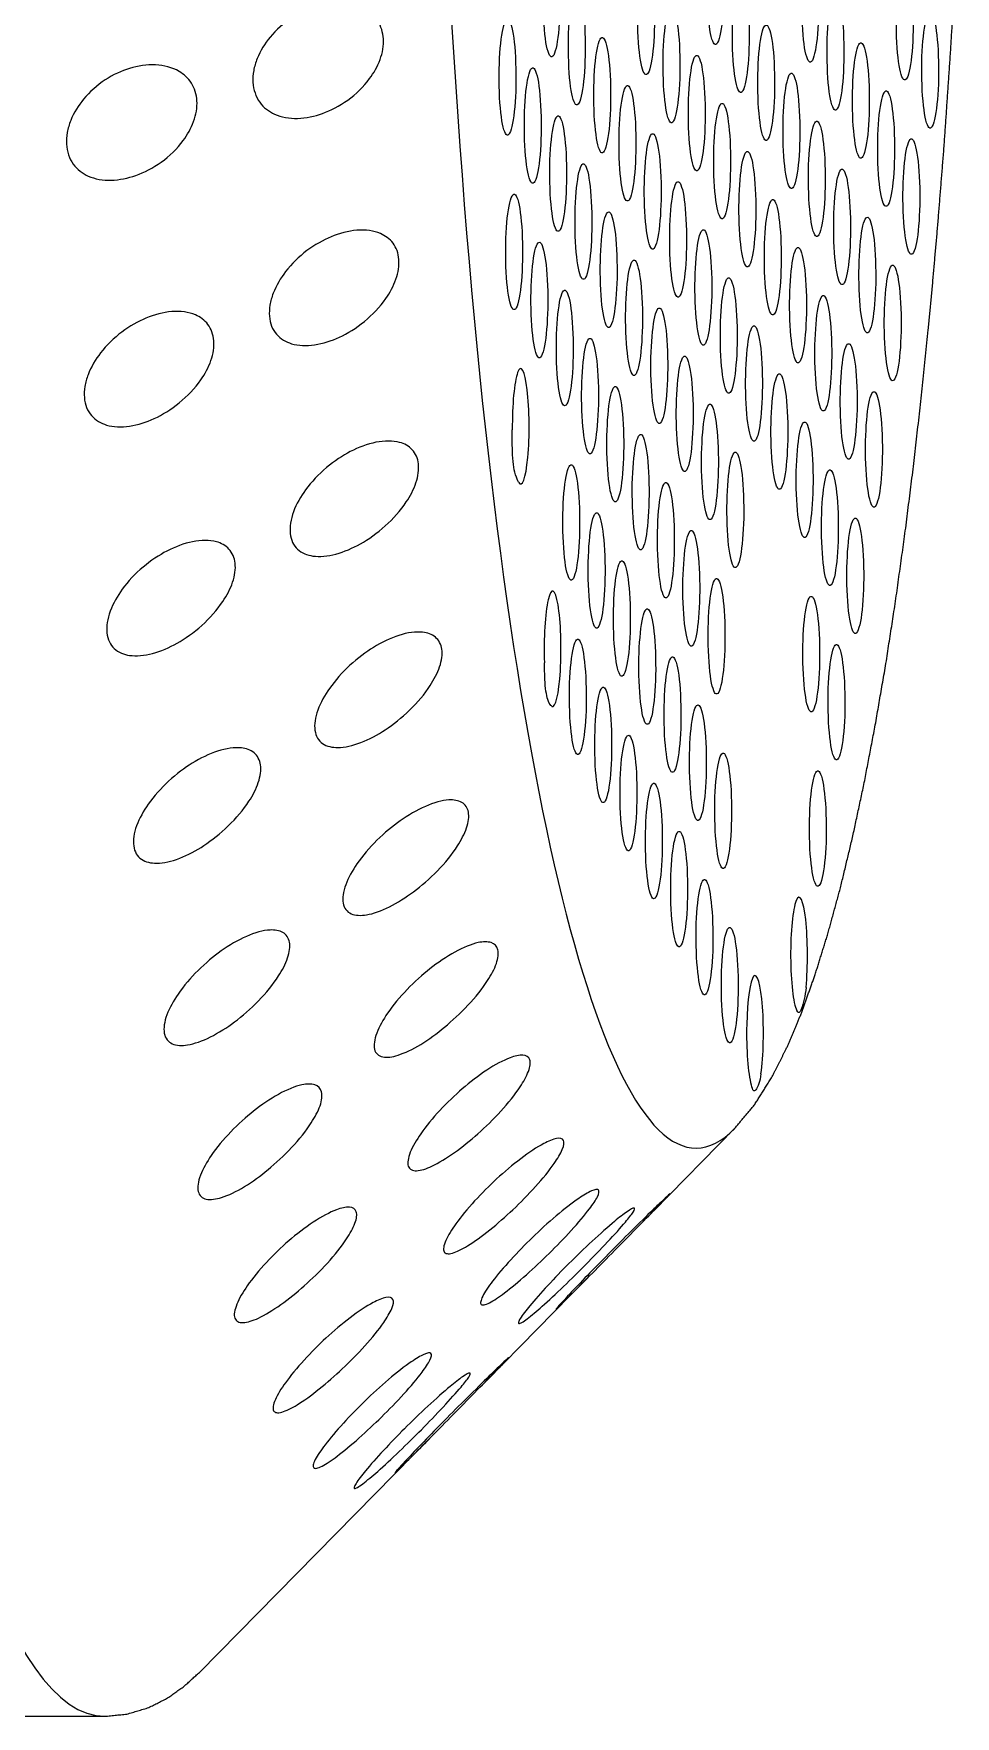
# Model space of a CAD drawing. Extents: x 648 to 724, y 789 to 934.
# Drawn here: x 672.019 to 672.745, y 838.418 to 839.744 of the extents above; entities that cross this region are included whole.
import ezdxf

# ---------------------------------------------------------------- set-up
doc = ezdxf.new("R2010")
doc.units = 0
doc.header["$MEASUREMENT"] = 0
doc.layers.add('1', color=4, linetype='Continuous')

# ---------------------------------------------------------------- blocks, each defined once
blk = doc.blocks.new('2010GLOW')
at = {"layer": '1'}
for p, q in [((24.5931, 33.2756), (24.5291, 33.2106)), ((24.4773, 33.1579), (24.3978, 33.0771)), ((24.3557, 33.0343), (24.1714, 32.847)), ((23.5879, 32.8124), (24.0968, 32.8124))]:
    blk.add_line(p, q, dxfattribs=at)
for centre, major_axis, start_param, end_param in [((24.0968, 34.6874), (0, -1.875), 3.141593, 6.283185), ((24.5627, 34.6874), (0, -1.4272), 2.994561, 6.430217)]:
    blk.add_ellipse(centre, major_axis=major_axis, ratio=0.145722, start_param=start_param, end_param=end_param, dxfattribs=at)
at = {"layer": '1', "color": 3}
for centre, start_param, end_param in [((24.5781, 34.1754), 0.253665, 6.53685), ((24.4489, 34.1656), 0.253665, 6.53685), ((24.6527, 34.1614), 0.253665, 6.53685), ((24.5234, 34.1516), 0.253665, 6.53685), ((24.598, 34.1376), 0.253665, 6.53685), ((24.7272, 34.1474), 0.253665, 6.53685), ((24.4688, 34.1277), 0.253665, 6.53685), ((24.6726, 34.1236), 0.253665, 6.53685), ((24.5434, 34.1137), 0.253665, 6.53685), ((24.7472, 34.1095), 0.253665, 6.53685), ((24.4142, 34.1039), 0.253665, 6.53685), ((24.618, 34.0997), 0.253665, 6.53685), ((24.4888, 34.0899), 0.253665, 6.53685), ((24.6926, 34.0857), 0.253665, 6.53685), ((24.5633, 34.0758), 0.253665, 6.53685), ((24.4341, 34.066), 0.253665, 6.53685), ((24.6379, 34.0618), 0.253665, 6.53685), ((24.5087, 34.052), 0.253665, 6.53685), ((24.7125, 34.0478), 0.253665, 6.53685), ((24.5833, 34.038), 0.253665, 6.53685), ((24.4541, 34.0281), 0.253665, 6.53685), ((24.6579, 34.024), 0.253665, 6.53685), ((24.5286, 34.0141), 0.253665, 6.53685), ((24.7324, 34.01), 0.253665, 6.53685), ((24.474, 33.9903), 0.253665, 6.53685), ((24.6032, 34.0001), 0.253665, 6.53685), ((24.5486, 33.9763), 0.253665, 6.53685), ((24.6778, 33.9861), 0.253665, 6.53685), ((24.4194, 33.9664), 0.253665, 6.53685), ((24.6232, 33.9622), 0.253665, 6.53685), ((24.4939, 33.9524), 0.253665, 6.53685), ((24.5685, 33.9384), 0.253665, 6.53685), ((24.6977, 33.9482), 0.253665, 6.53685), ((24.4393, 33.9285), 0.253665, 6.53685), ((24.6431, 33.9244), 0.253665, 6.53685), ((24.5139, 33.9145), 0.253665, 6.53685), ((24.7177, 33.9104), 0.253665, 6.53685), ((24.5885, 33.9005), 0.253665, 6.53685), ((24.4593, 33.8907), 0.253665, 6.53685), ((24.663, 33.8865), 0.253665, 6.53685), ((24.5338, 33.8767), 0.253665, 6.53685), ((24.6084, 33.8627), 0.253665, 6.53685), ((24.4792, 33.8528), 0.253665, 6.53685), ((24.683, 33.8486), 0.253665, 6.53685), ((24.5538, 33.8388), 0.253665, 6.53685), ((24.4246, 33.829), 2.883569, 7.913917), ((24.6284, 33.8248), 0.253665, 6.53685), ((24.4991, 33.8149), 0.253665, 6.53685), ((24.7029, 33.8108), 0.253665, 6.53685), ((24.5737, 33.8009), 0.253665, 6.53685), ((24.5191, 33.7771), 0.253665, 6.53685), ((24.6483, 33.7869), 0.253665, 6.53685), ((24.5937, 33.7631), 0.253665, 6.53685), ((24.4644, 33.7532), 0.253665, 6.53685), ((24.539, 33.7392), 0.253665, 6.53685), ((24.6682, 33.7491), 0.253665, 6.53685), ((24.4844, 33.7154), 0.253665, 6.53685), ((24.6882, 33.7112), 0.253665, 6.53685), ((24.559, 33.7013), 0.253665, 6.53685), ((24.5043, 33.6775), 0.253665, 6.53685), ((24.5789, 33.6635), 0.253665, 6.53685), ((24.4497, 33.6536), 3.065388, 8.095736), ((24.6535, 33.6495), 0.253665, 6.53685), ((24.5243, 33.6396), 0.253665, 6.53685), ((24.4696, 33.6158), 0.253665, 6.53685), ((24.6734, 33.6116), 0.253665, 6.53685), ((24.5442, 33.6018), 0.253665, 6.53685), ((24.4896, 33.5779), 0.253665, 6.53685), ((24.5642, 33.5639), 0.253665, 6.53685), ((24.5095, 33.54), 0.253665, 6.53685), ((24.5841, 33.526), 0.253665, 6.53685), ((24.6587, 33.512), 0.253665, 6.53685), ((24.5295, 33.5022), 0.253665, 6.53685), ((24.5494, 33.4643), 0.253665, 6.53685), ((24.5694, 33.4264), 0.253665, 6.53685), ((24.6439, 33.4124), 4.112585, 9.142933), ((24.5893, 33.3886), 0.253665, 6.53685), ((24.6092, 33.3507), 3.930767, 8.961115)]:
    blk.add_ellipse(centre, major_axis=(0, 0.0455), ratio=0.145722, start_param=start_param, end_param=end_param, dxfattribs=at)
at = {"layer": '1'}
for points in [[(24.5931, 33.2756), (24.6087, 33.2942), (24.6221, 33.3153), (24.6342, 33.3392), (24.6456, 33.3661), (24.6563, 33.396), (24.6666, 33.4291), (24.6765, 33.4653), (24.686, 33.5047), (24.6951, 33.5472), (24.7038, 33.5927), (24.7122, 33.6411), (24.7201, 33.6923), (24.7276, 33.7462), (24.7347, 33.8027), (24.7413, 33.8616), (24.7475, 33.9227), (24.7531, 33.9859), (24.7583, 34.051), (24.7629, 34.1179), (24.7671, 34.1863)], [(24.0968, 32.8124), (24.1145, 32.8142), (24.1312, 32.8192), (24.1462, 32.8267), (24.1595, 32.8362), (24.1714, 32.847)]]:
    blk.add_open_spline(points, degree=1, dxfattribs=at)
at = {"layer": '1', "color": 3}
for points, knots in [([(24.2684, 34.0755), (24.2622, 34.0733), (24.2554, 34.0718), (24.2423, 34.0715), (24.236, 34.0726), (24.2263, 34.077), (24.222, 34.0801), (24.2174, 34.0865), (24.2162, 34.089), (24.2143, 34.0943), (24.2138, 34.0971), (24.2134, 34.103), (24.2136, 34.1062), (24.2148, 34.1125), (24.2157, 34.1156), (24.2194, 34.1249), (24.2231, 34.1307), (24.2319, 34.1414), (24.2378, 34.1466), (24.2505, 34.1549), (24.2572, 34.1579), (24.2699, 34.1618), (24.277, 34.1629), (24.2905, 34.1623), (24.297, 34.1606), (24.306, 34.1553), (24.3095, 34.1522), (24.3146, 34.1442), (24.3161, 34.1393), (24.3167, 34.1291), (24.3158, 34.1234), (24.3118, 34.1125), (24.3088, 34.1073), (24.3008, 34.0965), (24.2948, 34.0907), (24.2818, 34.0814), (24.2748, 34.0778), (24.2684, 34.0755)], [0, 0, 0, 0, 0.023389, 0.023389, 0.0467779, 0.0467779, 0.0659746, 0.0659746, 0.0755729, 0.0755729, 0.0851712, 0.0851712, 0.0947696, 0.0947696, 0.1043679, 0.1043679, 0.1235645, 0.1235645, 0.1469535, 0.1469535, 0.1703425, 0.1703425, 0.1947513, 0.1947513, 0.2191601, 0.2191601, 0.2357472, 0.2357472, 0.2523342, 0.2523342, 0.2689213, 0.2689213, 0.2855084, 0.2855084, 0.3099172, 0.3099172, 0.334326, 0.334326, 0.334326, 0.334326]), ([(24.1214, 34.0267), (24.1152, 34.0245), (24.1084, 34.0231), (24.0954, 34.0227), (24.0891, 34.0238), (24.0794, 34.0282), (24.0752, 34.0313), (24.0705, 34.0378), (24.0693, 34.0402), (24.0675, 34.0455), (24.0669, 34.0484), (24.0666, 34.0543), (24.0668, 34.0574), (24.0679, 34.0637), (24.0688, 34.0669), (24.0725, 34.0761), (24.0762, 34.0819), (24.085, 34.0925), (24.0909, 34.0978), (24.1035, 34.106), (24.1102, 34.1091), (24.1229, 34.113), (24.1301, 34.1141), (24.1436, 34.1135), (24.1501, 34.1118), (24.1591, 34.1065), (24.1626, 34.1034), (24.1677, 34.0955), (24.1692, 34.0906), (24.1698, 34.0803), (24.1689, 34.0746), (24.1649, 34.0637), (24.1619, 34.0585), (24.1539, 34.0477), (24.1479, 34.0419), (24.1349, 34.0325), (24.1279, 34.029), (24.1214, 34.0267)], [0, 0, 0, 0, 0.0233552, 0.0233552, 0.0467103, 0.0467103, 0.0658795, 0.0658795, 0.0754641, 0.0754641, 0.0850487, 0.0850487, 0.0946332, 0.0946332, 0.1042178, 0.1042178, 0.123387, 0.123387, 0.1467421, 0.1467421, 0.1700973, 0.1700973, 0.1945396, 0.1945396, 0.2189818, 0.2189818, 0.2355966, 0.2355966, 0.2522113, 0.2522113, 0.2688261, 0.2688261, 0.2854408, 0.2854408, 0.3098831, 0.3098831, 0.3343253, 0.3343253, 0.3343253, 0.3343253]), ([(24.2817, 33.8992), (24.2756, 33.8964), (24.2688, 33.8942), (24.2557, 33.8922), (24.2494, 33.8925), (24.2397, 33.8954), (24.2354, 33.8978), (24.2306, 33.9034), (24.2293, 33.9055), (24.2274, 33.9103), (24.2268, 33.9129), (24.2264, 33.9185), (24.2265, 33.9215), (24.2275, 33.9276), (24.2284, 33.9307), (24.2319, 33.9399), (24.2355, 33.9459), (24.2441, 33.957), (24.2499, 33.9627), (24.2624, 33.9721), (24.269, 33.9758), (24.2816, 33.981), (24.2887, 33.9829), (24.3023, 33.984), (24.3088, 33.9832), (24.3178, 33.9792), (24.3214, 33.9767), (24.3266, 33.9698), (24.3282, 33.9654), (24.329, 33.9557), (24.3282, 33.9503), (24.3244, 33.9395), (24.3215, 33.9342), (24.3137, 33.923), (24.3078, 33.9168), (24.295, 33.9064), (24.2881, 33.9022), (24.2817, 33.8992)], [0, 0, 0, 0, 0.023389, 0.023389, 0.0467779, 0.0467779, 0.0659746, 0.0659746, 0.0755729, 0.0755729, 0.0851712, 0.0851712, 0.0947696, 0.0947696, 0.1043679, 0.1043679, 0.1235645, 0.1235645, 0.1469535, 0.1469535, 0.1703425, 0.1703425, 0.1947513, 0.1947513, 0.2191601, 0.2191601, 0.2357472, 0.2357472, 0.2523342, 0.2523342, 0.2689213, 0.2689213, 0.2855084, 0.2855084, 0.3099172, 0.3099172, 0.334326, 0.334326, 0.334326, 0.334326]), ([(24.1359, 33.8351), (24.1297, 33.8322), (24.123, 33.8301), (24.1099, 33.8281), (24.1036, 33.8284), (24.0939, 33.8313), (24.0896, 33.8338), (24.0849, 33.8393), (24.0835, 33.8414), (24.0816, 33.8462), (24.081, 33.8488), (24.0806, 33.8544), (24.0807, 33.8574), (24.0817, 33.8635), (24.0826, 33.8666), (24.0861, 33.8758), (24.0897, 33.8818), (24.0983, 33.8929), (24.1041, 33.8986), (24.1165, 33.9079), (24.1232, 33.9117), (24.1358, 33.9169), (24.1429, 33.9188), (24.1565, 33.9199), (24.163, 33.9191), (24.172, 33.9152), (24.1756, 33.9127), (24.1808, 33.9057), (24.1824, 33.9013), (24.1832, 33.8916), (24.1824, 33.8862), (24.1787, 33.8754), (24.1757, 33.8701), (24.1679, 33.8589), (24.162, 33.8527), (24.1492, 33.8422), (24.1423, 33.8381), (24.1359, 33.8351)], [0, 0, 0, 0, 0.0233552, 0.0233552, 0.0467103, 0.0467103, 0.0658795, 0.0658795, 0.0754641, 0.0754641, 0.0850487, 0.0850487, 0.0946332, 0.0946332, 0.1042178, 0.1042178, 0.123387, 0.123387, 0.1467421, 0.1467421, 0.1700973, 0.1700973, 0.1945396, 0.1945396, 0.2189818, 0.2189818, 0.2355966, 0.2355966, 0.2522113, 0.2522113, 0.2688261, 0.2688261, 0.2854408, 0.2854408, 0.3098831, 0.3098831, 0.3343253, 0.3343253, 0.3343253, 0.3343253]), ([(24.2983, 33.7364), (24.2922, 33.733), (24.2855, 33.7301), (24.2725, 33.7266), (24.2662, 33.726), (24.2564, 33.7274), (24.2521, 33.7291), (24.2472, 33.7336), (24.2459, 33.7354), (24.2439, 33.7396), (24.2432, 33.742), (24.2427, 33.7471), (24.2428, 33.7498), (24.2437, 33.7556), (24.2445, 33.7587), (24.2478, 33.7677), (24.2513, 33.7737), (24.2597, 33.7852), (24.2654, 33.7912), (24.2777, 33.8016), (24.2842, 33.8059), (24.2967, 33.8124), (24.3038, 33.815), (24.3173, 33.8177), (24.3238, 33.8178), (24.3329, 33.8153), (24.3365, 33.8134), (24.3419, 33.8076), (24.3436, 33.8037), (24.3445, 33.7949), (24.3438, 33.7897), (24.3403, 33.7792), (24.3375, 33.774), (24.3299, 33.7626), (24.3241, 33.7561), (24.3115, 33.7448), (24.3047, 33.74), (24.2983, 33.7364)], [0, 0, 0, 0, 0.023389, 0.023389, 0.0467779, 0.0467779, 0.0659746, 0.0659746, 0.0755729, 0.0755729, 0.0851712, 0.0851712, 0.0947696, 0.0947696, 0.1043679, 0.1043679, 0.1235645, 0.1235645, 0.1469535, 0.1469535, 0.1703425, 0.1703425, 0.1947513, 0.1947513, 0.2191601, 0.2191601, 0.2357472, 0.2357472, 0.2523342, 0.2523342, 0.2689213, 0.2689213, 0.2855084, 0.2855084, 0.3099172, 0.3099172, 0.334326, 0.334326, 0.334326, 0.334326]), ([(24.4229, 33.785), (24.4227, 33.7853), (24.4225, 33.7856), (24.4216, 33.7876), (24.4207, 33.7899), (24.4194, 33.7953), (24.4189, 33.7981), (24.4183, 33.8046), (24.4181, 33.8082), (24.4179, 33.8166), (24.418, 33.8214), (24.4179, 33.8262)], [-0.10333223, -0.10333223, -0.10333223, -0.10333223, -0.09981809, -0.09981809, -0.08531374, -0.08531374, -0.07331614, -0.07331614, -0.06095866, -0.06095866, -0.0463084, -0.0463084, -0.0463084, -0.0463084]), ([(24.1538, 33.6581), (24.1478, 33.6546), (24.1411, 33.6517), (24.1281, 33.6482), (24.1217, 33.6477), (24.112, 33.6491), (24.1076, 33.6508), (24.1028, 33.6553), (24.1015, 33.6571), (24.0995, 33.6613), (24.0988, 33.6637), (24.0983, 33.6688), (24.0983, 33.6715), (24.0992, 33.6773), (24.1001, 33.6803), (24.1034, 33.6894), (24.1069, 33.6954), (24.1152, 33.7068), (24.1209, 33.7129), (24.1332, 33.7232), (24.1397, 33.7275), (24.1523, 33.734), (24.1593, 33.7367), (24.1728, 33.7394), (24.1794, 33.7395), (24.1885, 33.737), (24.1921, 33.7351), (24.1974, 33.7293), (24.1991, 33.7254), (24.2001, 33.7166), (24.1994, 33.7114), (24.1958, 33.7009), (24.193, 33.6956), (24.1854, 33.6842), (24.1796, 33.6777), (24.167, 33.6664), (24.1602, 33.6616), (24.1538, 33.6581)], [0, 0, 0, 0, 0.0233552, 0.0233552, 0.0467103, 0.0467103, 0.0658795, 0.0658795, 0.0754641, 0.0754641, 0.0850487, 0.0850487, 0.0946332, 0.0946332, 0.1042178, 0.1042178, 0.123387, 0.123387, 0.1467421, 0.1467421, 0.1700973, 0.1700973, 0.1945396, 0.1945396, 0.2189818, 0.2189818, 0.2355966, 0.2355966, 0.2522113, 0.2522113, 0.2688261, 0.2688261, 0.2854408, 0.2854408, 0.3098831, 0.3098831, 0.3343253, 0.3343253, 0.3343253, 0.3343253]), ([(24.3179, 33.5899), (24.3119, 33.5859), (24.3052, 33.5823), (24.2923, 33.5773), (24.286, 33.5759), (24.2762, 33.5758), (24.2718, 33.5768), (24.2669, 33.5801), (24.2656, 33.5816), (24.2635, 33.5851), (24.2628, 33.5872), (24.2621, 33.5917), (24.2622, 33.5943), (24.263, 33.5997), (24.2637, 33.6025), (24.2669, 33.6112), (24.2703, 33.6172), (24.2784, 33.6288), (24.284, 33.6351), (24.2961, 33.6462), (24.3026, 33.651), (24.3149, 33.6586), (24.3219, 33.662), (24.3354, 33.6664), (24.3419, 33.6673), (24.351, 33.6663), (24.3546, 33.665), (24.3601, 33.6605), (24.3619, 33.6572), (24.363, 33.6493), (24.3624, 33.6445), (24.359, 33.6345), (24.3563, 33.6294), (24.3489, 33.618), (24.3433, 33.6113), (24.3309, 33.5993), (24.3242, 33.594), (24.3179, 33.5899)], [0, 0, 0, 0, 0.023389, 0.023389, 0.0467779, 0.0467779, 0.0659746, 0.0659746, 0.0755729, 0.0755729, 0.0851712, 0.0851712, 0.0947696, 0.0947696, 0.1043679, 0.1043679, 0.1235645, 0.1235645, 0.1469535, 0.1469535, 0.1703425, 0.1703425, 0.1947513, 0.1947513, 0.2191601, 0.2191601, 0.2357472, 0.2357472, 0.2523342, 0.2523342, 0.2689213, 0.2689213, 0.2855084, 0.2855084, 0.3099172, 0.3099172, 0.334326, 0.334326, 0.334326, 0.334326]), ([(24.4492, 33.6083), (24.4489, 33.6084), (24.4486, 33.6087), (24.4475, 33.6099), (24.4467, 33.6115), (24.4454, 33.6155), (24.4449, 33.6178), (24.4441, 33.623), (24.4438, 33.6261), (24.4435, 33.6335), (24.4434, 33.638), (24.4433, 33.6427)], [-0.10333581, -0.10333581, -0.10333581, -0.10333581, -0.09774084, -0.09774084, -0.08402044, -0.08402044, -0.07264257, -0.07264257, -0.06085918, -0.06085918, -0.04630941, -0.04630941, -0.04630941, -0.04630941]), ([(24.175, 33.4986), (24.169, 33.4947), (24.1624, 33.4911), (24.1494, 33.4861), (24.1432, 33.4847), (24.1334, 33.4847), (24.129, 33.4856), (24.1241, 33.489), (24.1227, 33.4904), (24.1207, 33.4939), (24.12, 33.496), (24.1193, 33.5006), (24.1194, 33.5031), (24.1201, 33.5085), (24.1209, 33.5113), (24.1241, 33.52), (24.1275, 33.526), (24.1356, 33.5375), (24.1412, 33.5438), (24.1532, 33.5549), (24.1597, 33.5598), (24.1721, 33.5674), (24.179, 33.5708), (24.1925, 33.5752), (24.199, 33.5761), (24.2082, 33.5751), (24.2118, 33.5739), (24.2172, 33.5694), (24.219, 33.566), (24.2202, 33.5582), (24.2195, 33.5533), (24.2162, 33.5433), (24.2135, 33.5381), (24.2061, 33.5268), (24.2004, 33.5201), (24.188, 33.5081), (24.1813, 33.5028), (24.175, 33.4986)], [0, 0, 0, 0, 0.0233552, 0.0233552, 0.0467103, 0.0467103, 0.0658795, 0.0658795, 0.0754641, 0.0754641, 0.0850487, 0.0850487, 0.0946332, 0.0946332, 0.1042178, 0.1042178, 0.123387, 0.123387, 0.1467421, 0.1467421, 0.1700973, 0.1700973, 0.1945396, 0.1945396, 0.2189818, 0.2189818, 0.2355966, 0.2355966, 0.2522113, 0.2522113, 0.2688261, 0.2688261, 0.2854408, 0.2854408, 0.3098831, 0.3098831, 0.3343253, 0.3343253, 0.3343253, 0.3343253]), ([(24.3401, 33.4622), (24.3341, 33.4577), (24.3276, 33.4535), (24.3147, 33.4471), (24.3085, 33.4449), (24.2987, 33.4433), (24.2943, 33.4434), (24.2894, 33.4456), (24.288, 33.4467), (24.2858, 33.4495), (24.2851, 33.4512), (24.2844, 33.4552), (24.2844, 33.4574), (24.285, 33.4623), (24.2858, 33.465), (24.2888, 33.4732), (24.292, 33.479), (24.3, 33.4905), (24.3054, 33.4969), (24.3173, 33.5086), (24.3237, 33.5139), (24.3359, 33.5225), (24.3428, 33.5266), (24.3561, 33.5324), (24.3626, 33.5343), (24.3718, 33.5347), (24.3754, 33.5342), (24.3809, 33.531), (24.3828, 33.5283), (24.384, 33.5215), (24.3835, 33.5172), (24.3803, 33.5078), (24.3777, 33.5029), (24.3706, 33.4917), (24.365, 33.4849), (24.3529, 33.4725), (24.3463, 33.4668), (24.3401, 33.4622)], [0, 0, 0, 0, 0.023389, 0.023389, 0.0467779, 0.0467779, 0.0659746, 0.0659746, 0.0755729, 0.0755729, 0.0851712, 0.0851712, 0.0947696, 0.0947696, 0.1043679, 0.1043679, 0.1235645, 0.1235645, 0.1469535, 0.1469535, 0.1703425, 0.1703425, 0.1947513, 0.1947513, 0.2191601, 0.2191601, 0.2357472, 0.2357472, 0.2523342, 0.2523342, 0.2689213, 0.2689213, 0.2855084, 0.2855084, 0.3099172, 0.3099172, 0.334326, 0.334326, 0.334326, 0.334326]), ([(24.1991, 33.3596), (24.1931, 33.3552), (24.1866, 33.351), (24.1737, 33.3446), (24.1675, 33.3424), (24.1577, 33.3408), (24.1534, 33.3409), (24.1484, 33.3432), (24.147, 33.3442), (24.1449, 33.347), (24.1441, 33.3487), (24.1434, 33.3527), (24.1434, 33.3549), (24.1441, 33.3598), (24.1448, 33.3625), (24.1478, 33.3706), (24.1511, 33.3764), (24.159, 33.3879), (24.1645, 33.3944), (24.1763, 33.406), (24.1826, 33.4113), (24.1949, 33.42), (24.2018, 33.424), (24.2151, 33.4299), (24.2216, 33.4318), (24.2308, 33.4322), (24.2344, 33.4317), (24.2399, 33.4285), (24.2418, 33.4258), (24.2431, 33.419), (24.2425, 33.4147), (24.2394, 33.4053), (24.2367, 33.4003), (24.2296, 33.3892), (24.224, 33.3824), (24.2119, 33.3699), (24.2053, 33.3642), (24.1991, 33.3596)], [0, 0, 0, 0, 0.0233552, 0.0233552, 0.0467103, 0.0467103, 0.0658795, 0.0658795, 0.0754641, 0.0754641, 0.0850487, 0.0850487, 0.0946332, 0.0946332, 0.1042178, 0.1042178, 0.123387, 0.123387, 0.1467421, 0.1467421, 0.1700973, 0.1700973, 0.1945396, 0.1945396, 0.2189818, 0.2189818, 0.2355966, 0.2355966, 0.2522113, 0.2522113, 0.2688261, 0.2688261, 0.2854408, 0.2854408, 0.3098831, 0.3098831, 0.3343253, 0.3343253, 0.3343253, 0.3343253]), ([(24.3645, 33.3554), (24.3587, 33.3505), (24.3522, 33.3458), (24.3395, 33.3381), (24.3333, 33.3351), (24.3235, 33.332), (24.3192, 33.3313), (24.3142, 33.3324), (24.3127, 33.3331), (24.3106, 33.3351), (24.3098, 33.3364), (24.309, 33.3397), (24.309, 33.3416), (24.3096, 33.3459), (24.3102, 33.3483), (24.3131, 33.3559), (24.3162, 33.3614), (24.324, 33.3727), (24.3293, 33.3792), (24.3409, 33.3912), (24.3472, 33.3968), (24.3592, 33.4063), (24.3661, 33.411), (24.3793, 33.4183), (24.3857, 33.4209), (24.3948, 33.4229), (24.3985, 33.423), (24.4041, 33.4212), (24.4059, 33.4193), (24.4073, 33.4137), (24.4069, 33.4099), (24.4039, 33.4013), (24.4013, 33.3966), (24.3944, 33.3859), (24.389, 33.3791), (24.3771, 33.3664), (24.3706, 33.3604), (24.3645, 33.3554)], [0, 0, 0, 0, 0.023389, 0.023389, 0.0467779, 0.0467779, 0.0659746, 0.0659746, 0.0755729, 0.0755729, 0.0851712, 0.0851712, 0.0947696, 0.0947696, 0.1043679, 0.1043679, 0.1235645, 0.1235645, 0.1469535, 0.1469535, 0.1703425, 0.1703425, 0.1947513, 0.1947513, 0.2191601, 0.2191601, 0.2357472, 0.2357472, 0.2523342, 0.2523342, 0.2689213, 0.2689213, 0.2855084, 0.2855084, 0.3099172, 0.3099172, 0.334326, 0.334326, 0.334326, 0.334326]), ([(24.6494, 33.3867), (24.6491, 33.3834), (24.6485, 33.3803), (24.6472, 33.3744), (24.6464, 33.3719), (24.645, 33.3683), (24.6444, 33.3672), (24.6433, 33.3667), (24.6428, 33.3673), (24.6421, 33.3687)], [-0.10334717, -0.10334717, -0.10334717, -0.10334717, -0.09099542, -0.09099542, -0.07615637, -0.07615637, -0.06155718, -0.06155718, -0.04630625, -0.04630625, -0.04630625, -0.04630625]), ([(24.3908, 33.2714), (24.385, 33.2663), (24.3786, 33.2611), (24.3661, 33.2522), (24.3599, 33.2484), (24.3503, 33.2439), (24.3459, 33.2425), (24.3409, 33.2423), (24.3395, 33.2426), (24.3373, 33.2438), (24.3365, 33.2447), (24.3356, 33.2472), (24.3355, 33.2488), (24.3361, 33.2525), (24.3367, 33.2546), (24.3394, 33.2614), (24.3425, 33.2666), (24.35, 33.2774), (24.3552, 33.2838), (24.3666, 33.296), (24.3728, 33.3019), (24.3846, 33.3121), (24.3913, 33.3173), (24.4044, 33.3259), (24.4108, 33.3293), (24.4199, 33.3327), (24.4235, 33.3335), (24.4291, 33.3332), (24.431, 33.3319), (24.4325, 33.3276), (24.4321, 33.3244), (24.4292, 33.3168), (24.4268, 33.3125), (24.4201, 33.3023), (24.4148, 33.2957), (24.4031, 33.2829), (24.3968, 33.2767), (24.3908, 33.2714)], [0, 0, 0, 0, 0.023389, 0.023389, 0.0467779, 0.0467779, 0.0659746, 0.0659746, 0.0755729, 0.0755729, 0.0851712, 0.0851712, 0.0947696, 0.0947696, 0.1043679, 0.1043679, 0.1235645, 0.1235645, 0.1469535, 0.1469535, 0.1703425, 0.1703425, 0.1947513, 0.1947513, 0.2191601, 0.2191601, 0.2357472, 0.2357472, 0.2523342, 0.2523342, 0.2689213, 0.2689213, 0.2855084, 0.2855084, 0.3099172, 0.3099172, 0.334326, 0.334326, 0.334326, 0.334326]), ([(24.2255, 33.2432), (24.2197, 33.2384), (24.2132, 33.2337), (24.2005, 33.226), (24.1943, 33.223), (24.1846, 33.2199), (24.1802, 33.2193), (24.1752, 33.2203), (24.1738, 33.221), (24.1717, 33.223), (24.1709, 33.2244), (24.1701, 33.2276), (24.17, 33.2295), (24.1707, 33.2339), (24.1713, 33.2362), (24.1742, 33.2438), (24.1773, 33.2493), (24.185, 33.2606), (24.1904, 33.267), (24.202, 33.2791), (24.2082, 33.2847), (24.2203, 33.2942), (24.2271, 33.2989), (24.2403, 33.3062), (24.2468, 33.3089), (24.2559, 33.3108), (24.2596, 33.311), (24.2651, 33.3092), (24.267, 33.3072), (24.2684, 33.3016), (24.268, 33.2978), (24.265, 33.2893), (24.2624, 33.2845), (24.2555, 33.2738), (24.2501, 33.267), (24.2381, 33.2543), (24.2317, 33.2483), (24.2255, 33.2432)], [0, 0, 0, 0, 0.0233552, 0.0233552, 0.0467103, 0.0467103, 0.0658795, 0.0658795, 0.0754641, 0.0754641, 0.0850487, 0.0850487, 0.0946332, 0.0946332, 0.1042178, 0.1042178, 0.123387, 0.123387, 0.1467421, 0.1467421, 0.1700973, 0.1700973, 0.1945396, 0.1945396, 0.2189818, 0.2189818, 0.2355966, 0.2355966, 0.2522113, 0.2522113, 0.2688261, 0.2688261, 0.2854408, 0.2854408, 0.3098831, 0.3098831, 0.3343253, 0.3343253, 0.3343253, 0.3343253]), ([(24.6139, 33.3186), (24.6135, 33.3157), (24.6129, 33.3132), (24.6114, 33.3087), (24.6105, 33.307), (24.6091, 33.3051), (24.6085, 33.3049), (24.6074, 33.3062), (24.6069, 33.3077), (24.6063, 33.31)], [-0.10334717, -0.10334717, -0.10334717, -0.10334717, -0.09099542, -0.09099542, -0.07615637, -0.07615637, -0.06155718, -0.06155718, -0.04630625, -0.04630625, -0.04630625, -0.04630625]), ([(24.4184, 33.2116), (24.4127, 33.2063), (24.4064, 33.2007), (24.3941, 33.1908), (24.388, 33.1864), (24.3784, 33.1805), (24.3741, 33.1784), (24.3691, 33.177), (24.3677, 33.1768), (24.3655, 33.1772), (24.3647, 33.1777), (24.3638, 33.1794), (24.3637, 33.1806), (24.3641, 33.1836), (24.3647, 33.1854), (24.3673, 33.1913), (24.3703, 33.196), (24.3776, 33.2062), (24.3827, 33.2124), (24.3939, 33.2246), (24.3999, 33.2306), (24.4116, 33.2414), (24.4182, 33.247), (24.4311, 33.2567), (24.4374, 33.2609), (24.4464, 33.2657), (24.45, 33.2672), (24.4556, 33.2682), (24.4575, 33.2678), (24.4591, 33.2648), (24.4587, 33.2623), (24.456, 33.2558), (24.4536, 33.2519), (24.4471, 33.2425), (24.4419, 33.2361), (24.4305, 33.2235), (24.4243, 33.2172), (24.4184, 33.2116)], [0, 0, 0, 0, 0.023389, 0.023389, 0.0467779, 0.0467779, 0.0659746, 0.0659746, 0.0755729, 0.0755729, 0.0851712, 0.0851712, 0.0947696, 0.0947696, 0.1043679, 0.1043679, 0.1235645, 0.1235645, 0.1469535, 0.1469535, 0.1703425, 0.1703425, 0.1947513, 0.1947513, 0.2191601, 0.2191601, 0.2357472, 0.2357472, 0.2523342, 0.2523342, 0.2689213, 0.2689213, 0.2855084, 0.2855084, 0.3099172, 0.3099172, 0.334326, 0.334326, 0.334326, 0.334326]), ([(24.4469, 33.1771), (24.4413, 33.1716), (24.4352, 33.1658), (24.423, 33.155), (24.417, 33.1501), (24.4076, 33.1429), (24.4033, 33.14), (24.3984, 33.1375), (24.3969, 33.1369), (24.3947, 33.1364), (24.3939, 33.1366), (24.393, 33.1374), (24.3929, 33.1382), (24.3933, 33.1404), (24.3938, 33.1418), (24.3963, 33.1467), (24.3992, 33.151), (24.4063, 33.1603), (24.4113, 33.1663), (24.4222, 33.1782), (24.4282, 33.1843), (24.4396, 33.1954), (24.4461, 33.2013), (24.4588, 33.2121), (24.4651, 33.2169), (24.4739, 33.223), (24.4775, 33.2252), (24.4831, 33.2276), (24.485, 33.2279), (24.4866, 33.2264), (24.4863, 33.2245), (24.4837, 33.2192), (24.4814, 33.2158), (24.475, 33.2073), (24.47, 33.2014), (24.4588, 33.1891), (24.4527, 33.1828), (24.4469, 33.1771)], [0, 0, 0, 0, 0.023389, 0.023389, 0.0467779, 0.0467779, 0.0659746, 0.0659746, 0.0755729, 0.0755729, 0.0851712, 0.0851712, 0.0947696, 0.0947696, 0.1043679, 0.1043679, 0.1235645, 0.1235645, 0.1469535, 0.1469535, 0.1703425, 0.1703425, 0.1947513, 0.1947513, 0.2191601, 0.2191601, 0.2357472, 0.2357472, 0.2523342, 0.2523342, 0.2689213, 0.2689213, 0.2855084, 0.2855084, 0.3099172, 0.3099172, 0.334326, 0.334326, 0.334326, 0.334326]), ([(24.5047, 33.1857), (24.4993, 33.1803), (24.4934, 33.1743), (24.4817, 33.1623), (24.4759, 33.1565), (24.4668, 33.1472), (24.4626, 33.143), (24.4578, 33.1383), (24.4564, 33.1369), (24.4543, 33.1348), (24.4535, 33.1341), (24.4525, 33.1333), (24.4524, 33.1332), (24.4528, 33.1338), (24.4533, 33.1344), (24.4556, 33.1371), (24.4584, 33.1401), (24.4652, 33.1474), (24.4699, 33.1524), (24.4804, 33.1633), (24.4861, 33.1691), (24.4972, 33.1803), (24.5034, 33.1866), (24.5157, 33.1988), (24.5217, 33.2047), (24.5303, 33.2131), (24.5338, 33.2164), (24.5392, 33.2215), (24.5411, 33.2233), (24.5427, 33.2247), (24.5424, 33.2243), (24.54, 33.2217), (24.5378, 33.2194), (24.5317, 33.2132), (24.5269, 33.2083), (24.5162, 33.1974), (24.5103, 33.1914), (24.5047, 33.1857)], [0, 0, 0, 0, 0.023389, 0.023389, 0.0467779, 0.0467779, 0.0659746, 0.0659746, 0.0755729, 0.0755729, 0.0851712, 0.0851712, 0.0947696, 0.0947696, 0.1043679, 0.1043679, 0.1235645, 0.1235645, 0.1469535, 0.1469535, 0.1703425, 0.1703425, 0.1947513, 0.1947513, 0.2191601, 0.2191601, 0.2357472, 0.2357472, 0.2523342, 0.2523342, 0.2689213, 0.2689213, 0.2855084, 0.2855084, 0.3099172, 0.3099172, 0.334326, 0.334326, 0.334326, 0.334326]), ([(24.254, 33.1516), (24.2482, 33.1465), (24.2419, 33.1413), (24.2293, 33.1324), (24.2232, 33.1287), (24.2136, 33.1242), (24.2092, 33.1228), (24.2042, 33.1226), (24.2028, 33.1229), (24.2006, 33.1241), (24.1998, 33.125), (24.1989, 33.1275), (24.1988, 33.1291), (24.1994, 33.1328), (24.2, 33.1349), (24.2027, 33.1416), (24.2058, 33.1468), (24.2133, 33.1576), (24.2185, 33.164), (24.2299, 33.1762), (24.236, 33.1821), (24.2479, 33.1923), (24.2546, 33.1975), (24.2677, 33.2061), (24.2741, 33.2096), (24.2831, 33.213), (24.2868, 33.2138), (24.2924, 33.2135), (24.2943, 33.2122), (24.2958, 33.2079), (24.2954, 33.2047), (24.2925, 33.1971), (24.2901, 33.1928), (24.2834, 33.1826), (24.2781, 33.176), (24.2664, 33.1631), (24.26, 33.1569), (24.254, 33.1516)], [0, 0, 0, 0, 0.0233552, 0.0233552, 0.0467103, 0.0467103, 0.0658795, 0.0658795, 0.0754641, 0.0754641, 0.0850487, 0.0850487, 0.0946332, 0.0946332, 0.1042178, 0.1042178, 0.123387, 0.123387, 0.1467421, 0.1467421, 0.1700973, 0.1700973, 0.1945396, 0.1945396, 0.2189818, 0.2189818, 0.2355966, 0.2355966, 0.2522113, 0.2522113, 0.2688261, 0.2688261, 0.2854408, 0.2854408, 0.3098831, 0.3098831, 0.3343253, 0.3343253, 0.3343253, 0.3343253]), ([(24.4758, 33.1684), (24.4704, 33.1629), (24.4643, 33.1569), (24.4524, 33.1455), (24.4465, 33.14), (24.4372, 33.1318), (24.433, 33.1282), (24.4281, 33.1245), (24.4267, 33.1235), (24.4245, 33.1222), (24.4237, 33.1219), (24.4227, 33.122), (24.4226, 33.1223), (24.423, 33.1237), (24.4235, 33.1248), (24.426, 33.1286), (24.4287, 33.1322), (24.4357, 33.1406), (24.4406, 33.1461), (24.4513, 33.1577), (24.4571, 33.1637), (24.4683, 33.1749), (24.4747, 33.1811), (24.4872, 33.1927), (24.4933, 33.1981), (24.5021, 33.2054), (24.5056, 33.2081), (24.5111, 33.212), (24.513, 33.213), (24.5146, 33.2129), (24.5144, 33.2118), (24.5119, 33.2078), (24.5096, 33.2049), (24.5034, 33.1975), (24.4985, 33.192), (24.4875, 33.1804), (24.4815, 33.1742), (24.4758, 33.1684)], [0, 0, 0, 0, 0.023389, 0.023389, 0.0467779, 0.0467779, 0.0659746, 0.0659746, 0.0755729, 0.0755729, 0.0851712, 0.0851712, 0.0947696, 0.0947696, 0.1043679, 0.1043679, 0.1235645, 0.1235645, 0.1469535, 0.1469535, 0.1703425, 0.1703425, 0.1947513, 0.1947513, 0.2191601, 0.2191601, 0.2357472, 0.2357472, 0.2523342, 0.2523342, 0.2689213, 0.2689213, 0.2855084, 0.2855084, 0.3099172, 0.3099172, 0.334326, 0.334326, 0.334326, 0.334326]), ([(24.284, 33.0862), (24.2783, 33.0809), (24.272, 33.0754), (24.2597, 33.0654), (24.2536, 33.0611), (24.2441, 33.0552), (24.2398, 33.0531), (24.2348, 33.0517), (24.2333, 33.0515), (24.2311, 33.0519), (24.2303, 33.0524), (24.2294, 33.0541), (24.2293, 33.0553), (24.2298, 33.0583), (24.2304, 33.06), (24.233, 33.0659), (24.2359, 33.0707), (24.2432, 33.0808), (24.2483, 33.087), (24.2595, 33.0992), (24.2655, 33.1052), (24.2771, 33.116), (24.2838, 33.1216), (24.2967, 33.1314), (24.303, 33.1356), (24.312, 33.1404), (24.3156, 33.1419), (24.3212, 33.143), (24.3232, 33.1425), (24.3247, 33.1395), (24.3244, 33.137), (24.3216, 33.1305), (24.3193, 33.1265), (24.3127, 33.1171), (24.3076, 33.1108), (24.2961, 33.0981), (24.2899, 33.0918), (24.284, 33.0862)], [0, 0, 0, 0, 0.0233552, 0.0233552, 0.0467103, 0.0467103, 0.0658795, 0.0658795, 0.0754641, 0.0754641, 0.0850487, 0.0850487, 0.0946332, 0.0946332, 0.1042178, 0.1042178, 0.123387, 0.123387, 0.1467421, 0.1467421, 0.1700973, 0.1700973, 0.1945396, 0.1945396, 0.2189818, 0.2189818, 0.2355966, 0.2355966, 0.2522113, 0.2522113, 0.2688261, 0.2688261, 0.2854408, 0.2854408, 0.3098831, 0.3098831, 0.3343253, 0.3343253, 0.3343253, 0.3343253]), ([(24.3149, 33.0482), (24.3094, 33.0428), (24.3032, 33.037), (24.291, 33.0262), (24.2851, 33.0213), (24.2756, 33.0142), (24.2714, 33.0113), (24.2664, 33.0087), (24.265, 33.0082), (24.2628, 33.0077), (24.262, 33.0078), (24.2611, 33.0087), (24.2609, 33.0095), (24.2614, 33.0117), (24.2619, 33.0131), (24.2644, 33.018), (24.2673, 33.0222), (24.2744, 33.0315), (24.2794, 33.0374), (24.2903, 33.0494), (24.2962, 33.0554), (24.3076, 33.0665), (24.3141, 33.0725), (24.3269, 33.0833), (24.3331, 33.0881), (24.342, 33.0942), (24.3456, 33.0964), (24.3511, 33.0989), (24.3531, 33.0991), (24.3547, 33.0976), (24.3544, 33.0957), (24.3518, 33.0905), (24.3495, 33.087), (24.3431, 33.0785), (24.338, 33.0726), (24.3269, 33.0603), (24.3207, 33.054), (24.3149, 33.0482)], [0, 0, 0, 0, 0.0233552, 0.0233552, 0.0467103, 0.0467103, 0.0658795, 0.0658795, 0.0754641, 0.0754641, 0.0850487, 0.0850487, 0.0946332, 0.0946332, 0.1042178, 0.1042178, 0.123387, 0.123387, 0.1467421, 0.1467421, 0.1700973, 0.1700973, 0.1945396, 0.1945396, 0.2189818, 0.2189818, 0.2355966, 0.2355966, 0.2522113, 0.2522113, 0.2688261, 0.2688261, 0.2854408, 0.2854408, 0.3098831, 0.3098831, 0.3343253, 0.3343253, 0.3343253, 0.3343253]), ([(24.3776, 33.0566), (24.3723, 33.0512), (24.3664, 33.0451), (24.3546, 33.0332), (24.3489, 33.0274), (24.3398, 33.0182), (24.3356, 33.014), (24.3308, 33.0092), (24.3294, 33.0079), (24.3273, 33.0058), (24.3265, 33.005), (24.3256, 33.0043), (24.3254, 33.0042), (24.3258, 33.0048), (24.3263, 33.0054), (24.3287, 33.0081), (24.3314, 33.0111), (24.3382, 33.0183), (24.3429, 33.0233), (24.3534, 33.0342), (24.3591, 33.04), (24.3701, 33.0512), (24.3764, 33.0575), (24.3887, 33.0697), (24.3947, 33.0756), (24.4033, 33.084), (24.4068, 33.0874), (24.4122, 33.0925), (24.4141, 33.0943), (24.4157, 33.0956), (24.4155, 33.0953), (24.413, 33.0926), (24.4108, 33.0904), (24.4047, 33.0841), (24.3999, 33.0792), (24.3891, 33.0683), (24.3832, 33.0623), (24.3776, 33.0566)], [0, 0, 0, 0, 0.0233552, 0.0233552, 0.0467103, 0.0467103, 0.0658795, 0.0658795, 0.0754641, 0.0754641, 0.0850487, 0.0850487, 0.0946332, 0.0946332, 0.1042178, 0.1042178, 0.123387, 0.123387, 0.1467421, 0.1467421, 0.1700973, 0.1700973, 0.1945396, 0.1945396, 0.2189818, 0.2189818, 0.2355966, 0.2355966, 0.2522113, 0.2522113, 0.2688261, 0.2688261, 0.2854408, 0.2854408, 0.3098831, 0.3098831, 0.3343253, 0.3343253, 0.3343253, 0.3343253]), ([(24.3463, 33.0383), (24.3409, 33.0328), (24.3348, 33.0269), (24.3229, 33.0154), (24.317, 33.01), (24.3077, 33.0017), (24.3035, 32.9982), (24.2986, 32.9945), (24.2972, 32.9935), (24.295, 32.9922), (24.2942, 32.9919), (24.2933, 32.992), (24.2931, 32.9923), (24.2935, 32.9937), (24.2941, 32.9947), (24.2965, 32.9986), (24.2993, 33.0022), (24.3062, 33.0106), (24.3111, 33.0161), (24.3218, 33.0276), (24.3276, 33.0336), (24.3388, 33.0448), (24.3452, 33.051), (24.3577, 33.0626), (24.3638, 33.068), (24.3726, 33.0753), (24.3761, 33.0781), (24.3816, 33.082), (24.3836, 33.083), (24.3852, 33.0829), (24.3849, 33.0818), (24.3824, 33.0778), (24.3802, 33.0749), (24.3739, 33.0675), (24.369, 33.062), (24.358, 33.0503), (24.352, 33.0441), (24.3463, 33.0383)], [0, 0, 0, 0, 0.0233552, 0.0233552, 0.0467103, 0.0467103, 0.0658795, 0.0658795, 0.0754641, 0.0754641, 0.0850487, 0.0850487, 0.0946332, 0.0946332, 0.1042178, 0.1042178, 0.123387, 0.123387, 0.1467421, 0.1467421, 0.1700973, 0.1700973, 0.1945396, 0.1945396, 0.2189818, 0.2189818, 0.2355966, 0.2355966, 0.2522113, 0.2522113, 0.2688261, 0.2688261, 0.2854408, 0.2854408, 0.3098831, 0.3098831, 0.3343253, 0.3343253, 0.3343253, 0.3343253])]:
    blk.add_open_spline(points, degree=3, knots=knots, dxfattribs=at)

msp = doc.modelspace()

# ---------------------------------------------------------------- block references
at = {"layer": '1'}
msp.add_blockref('2010GLOW', (647.9779, 805.6054), dxfattribs=at)

doc.saveas('drawing.dxf')
